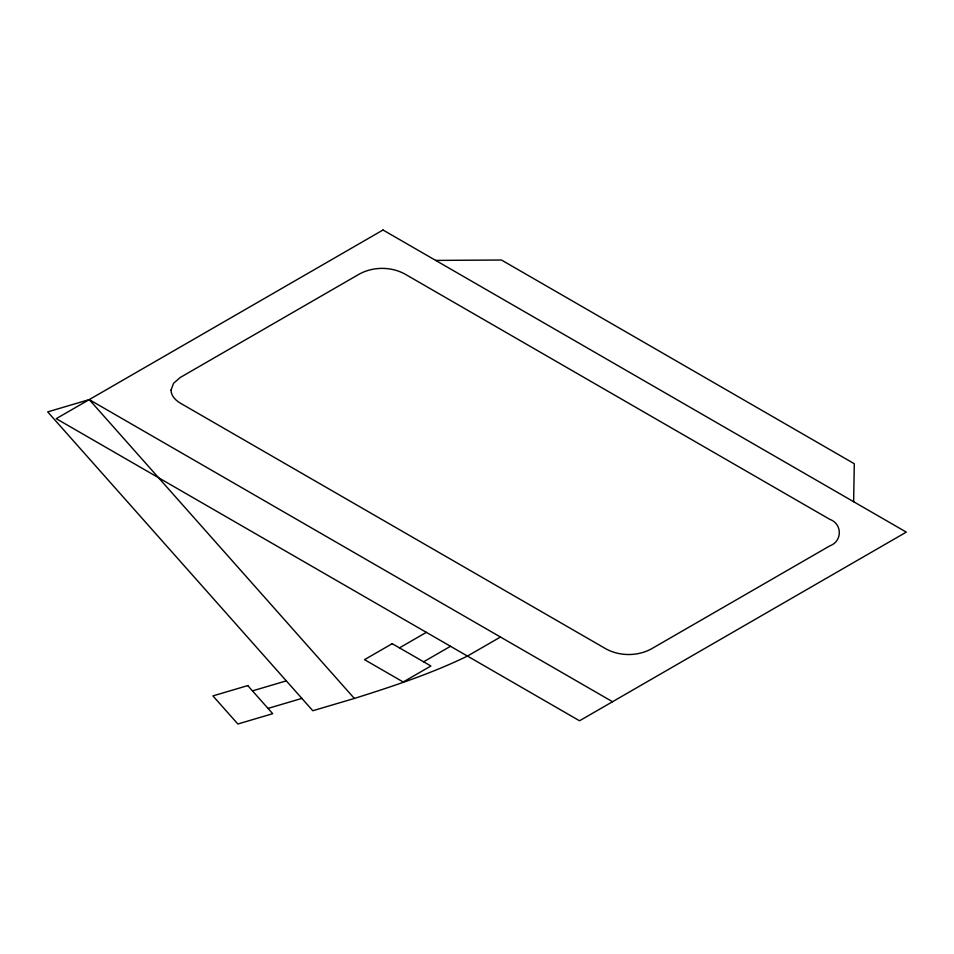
<?xml version="1.0" encoding="UTF-8"?>
<svg xmlns="http://www.w3.org/2000/svg" width="954" height="954" viewBox="0 0 954 954"><rect width="100%" height="100%" fill="white"/><g stroke="black" fill="none" stroke-linecap="round" stroke-linejoin="round"><path stroke-width="1.43" d="M853.627 501.709L854.307 463.727L501.47 260.025L435.68 260.406M399.476 647.873L426.366 632.347M423.612 661.802L450.503 646.287M500.468 637.022L467.46 656.078C431.184 673.715 392.738 686.331 354.351 698.447L312.805 710.73L47.7 411.889L89.247 399.607L612.54 701.727M252.464 690.875L286.307 680.87M268.026 708.405L301.869 698.4M89.247 399.607L354.351 698.447M171.064 389.995C170.969 396.125 176.085 400.728 180.998 403.53L605.742 648.756C619.671 656.447 637.689 656.447 651.618 648.756L829.837 545.855C842.454 541.335 842.454 523.889 829.837 519.37L405.092 274.144C391.164 266.452 373.145 266.452 359.217 274.144L180.223 377.498L173.545 383.329L171.064 389.995M383.007 229.997L56.238 418.663L579.531 720.783L906.3 532.117L383.007 229.997M392.213 643.676L364.523 659.655L403.196 681.991L430.886 665.999L392.213 643.676M247.778 685.592L212.921 695.895L237.856 724.003L272.713 713.687L247.778 685.592"/></g></svg>
